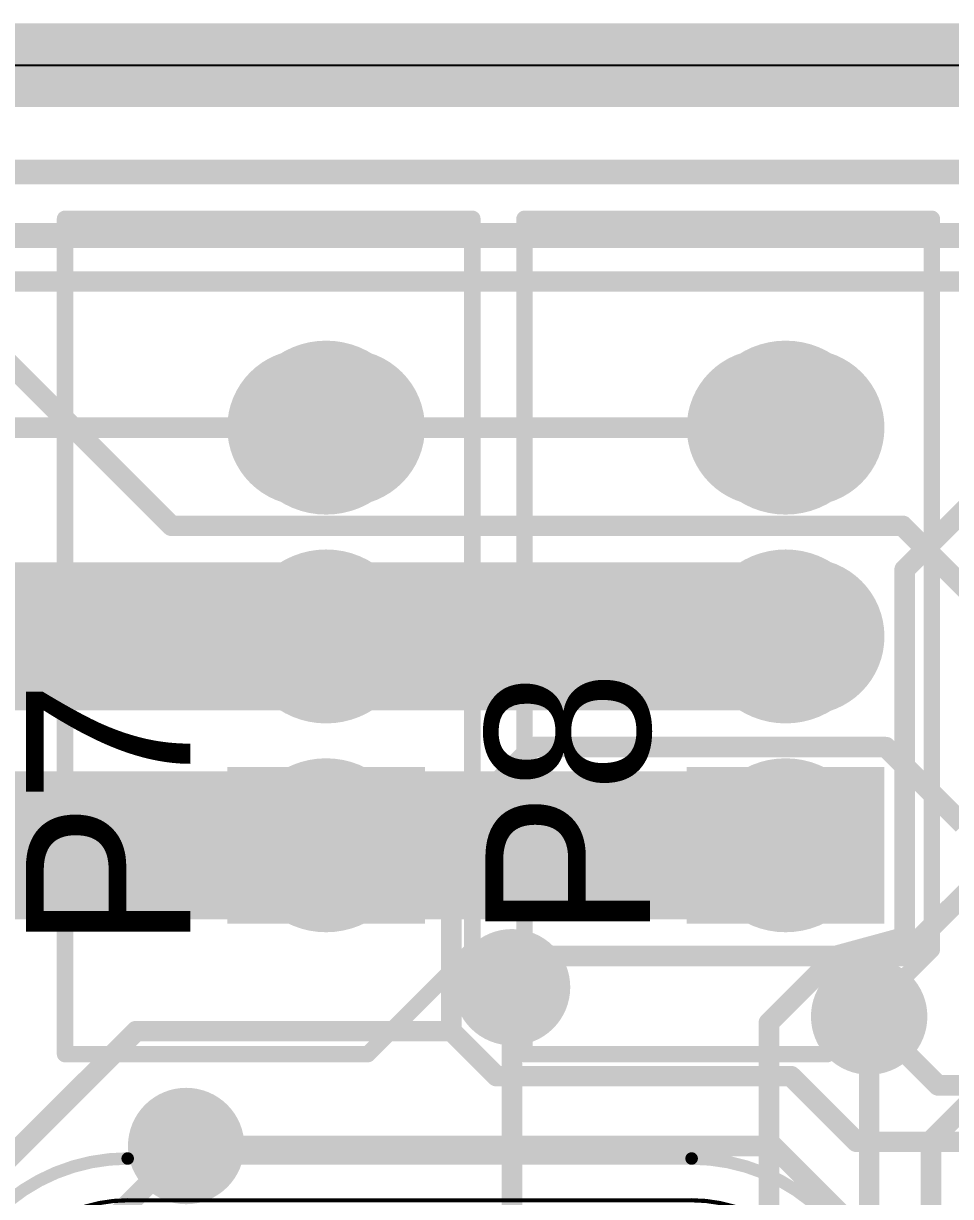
# Model space of a CAD drawing. Extents: x 50.3 to 133.3, y 75.7 to 118.9.
# Drawn here: x 93.35 to 104.62, y 104.44 to 118.71 of the extents above; entities that cross this region are included whole.
import ezdxf

# ---------------------------------------------------------------- set-up
doc = ezdxf.new("R2010")
doc.units = 0
doc.layers.get('0').update_dxf_attribs({"linetype": 'CONTINUOUS'})
for name, color, linetype in [('BOTTOMLAYER', 5, 'CONTINUOUS'), ('BOTTOMSOLDER', 6, 'CONTINUOUS'), ('INTERNALPLANE1', 76, 'CONTINUOUS'), ('INTERNALPLANE2', 16, 'CONTINUOUS'), ('KEEPOUTLAYER', 6, 'CONTINUOUS'), ('MULTILAYER', 9, 'CONTINUOUS'), ('PADHOLELAYER', 156, 'CONTINUOUS'), ('TOPLAYER', 1, 'CONTINUOUS'), ('TOPOVERLAY', 2, 'CONTINUOUS'), ('TOPSOLDER', 216, 'CONTINUOUS'), ('VIAHOLELAYER', 16, 'CONTINUOUS')]:
    doc.layers.add(name, color=color, linetype=linetype)

# ---------------------------------------------------------------- blocks, each defined once
blk = doc.blocks.new('MOLEX3PIN_DXL_31')
at = {"layer": 'BOTTOMLAYER', "const_width": 1.7}
for points in [[(0, 0.25), (0, -0.25)], [(2.54, 0.25), (2.54, -0.25)]]:
    blk.add_lwpolyline(points, dxfattribs=at)
at = {"layer": 'BOTTOMLAYER', "const_width": 0.85}
for points in [[(-0.425, 0.25, 1), (0.425, 0.25, 1)], [(2.115, 0.25, 1), (2.965, 0.25, 1)], [(-0.425, -0.25, 1), (0.425, -0.25, 1)], [(2.115, -0.25, 1), (2.965, -0.25, 1)]]:
    blk.add_lwpolyline(points, format="xyb", close=True, dxfattribs=at)
at = {"layer": 'BOTTOMLAYER'}
blk.add_solid([(-3.39, -1.1), (-1.69, -1.1), (-3.39, 1.1), (-1.69, 1.1)], dxfattribs=at)
at = {"layer": 'BOTTOMSOLDER', "const_width": 1.903}
for points in [[(0, 0.25), (0, -0.25)], [(2.54, 0.25), (2.54, -0.25)]]:
    blk.add_lwpolyline(points, dxfattribs=at)
at = {"layer": 'BOTTOMSOLDER', "const_width": 0.952}
for points in [[(-0.476, 0.25, 1), (0.476, 0.25, 1)], [(2.064, 0.25, 1), (3.016, 0.25, 1)], [(-0.476, -0.25, 1), (0.476, -0.25, 1)], [(2.064, -0.25, 1), (3.016, -0.25, 1)]]:
    blk.add_lwpolyline(points, format="xyb", close=True, dxfattribs=at)
at = {"layer": 'BOTTOMSOLDER'}
blk.add_solid([(-3.492, -1.202), (-1.588, -1.202), (-3.492, 1.202), (-1.588, 1.202)], dxfattribs=at)
at = {"layer": 'INTERNALPLANE1', "const_width": 1.058}
for points in [[(-3.069, 0, 1), (-2.011, 0, 1)], [(-0.529, 0, 1), (0.529, 0, 1)], [(2.011, 0, 1), (3.069, 0, 1)]]:
    blk.add_lwpolyline(points, format="xyb", close=True, dxfattribs=at)
at = {"layer": 'INTERNALPLANE2', "const_width": 1.058}
for points in [[(-3.069, 0, 1), (-2.011, 0, 1)], [(-0.529, 0, 1), (0.529, 0, 1)], [(2.011, 0, 1), (3.069, 0, 1)]]:
    blk.add_lwpolyline(points, format="xyb", close=True, dxfattribs=at)
at = {"layer": 'MULTILAYER', "const_width": 1.7}
for points in [[(0, 0.25), (0, -0.25)], [(2.54, 0.25), (2.54, -0.25)]]:
    blk.add_lwpolyline(points, dxfattribs=at)
at = {"layer": 'MULTILAYER', "const_width": 0.85}
for points in [[(-0.425, 0.25, 1), (0.425, 0.25, 1)], [(2.115, 0.25, 1), (2.965, 0.25, 1)], [(-0.425, -0.25, 1), (0.425, -0.25, 1)], [(2.115, -0.25, 1), (2.965, -0.25, 1)]]:
    blk.add_lwpolyline(points, format="xyb", close=True, dxfattribs=at)
at = {"layer": 'MULTILAYER'}
blk.add_solid([(-3.39, -1.1), (-1.69, -1.1), (-3.39, 1.1), (-1.69, 1.1)], dxfattribs=at)
at = {"layer": 'PADHOLELAYER', "const_width": 0.55}
for points in [[(-2.815, 0, 1), (-2.265, 0, 1)], [(-0.275, 0, 1), (0.275, 0, 1)], [(2.265, 0, 1), (2.815, 0, 1)]]:
    blk.add_lwpolyline(points, format="xyb", close=True, dxfattribs=at)
at = {"layer": 'TOPLAYER', "const_width": 1.7}
for points in [[(0, 0.25), (0, -0.25)], [(2.54, 0.25), (2.54, -0.25)]]:
    blk.add_lwpolyline(points, dxfattribs=at)
at = {"layer": 'TOPLAYER', "const_width": 0.85}
for points in [[(-0.425, 0.25, 1), (0.425, 0.25, 1)], [(2.115, 0.25, 1), (2.965, 0.25, 1)], [(-0.425, -0.25, 1), (0.425, -0.25, 1)], [(2.115, -0.25, 1), (2.965, -0.25, 1)]]:
    blk.add_lwpolyline(points, format="xyb", close=True, dxfattribs=at)
at = {"layer": 'TOPLAYER'}
blk.add_solid([(-3.39, -1.1), (-1.69, -1.1), (-3.39, 1.1), (-1.69, 1.1)], dxfattribs=at)
at = {"layer": 'TOPOVERLAY', "const_width": 0.2}
for points in [[(-5.08, 3.175), (-5.08, -0.508)], [(-5.08, 3.175), (5.08, 3.175)], [(5.08, 3.175), (5.08, -1.778)], [(-5.08, -0.508), (-3.81, -1.778)], [(-3.81, -1.778), (5.08, -1.778)]]:
    blk.add_lwpolyline(points, dxfattribs=at)
at = {"layer": 'TOPOVERLAY', "const_width": 0.1}
for points in [[(-5.13, 3.175, 1), (-5.03, 3.175, 1)], [(-5.13, 3.175, 1), (-5.03, 3.175, 1)], [(5.03, 3.175, 1), (5.13, 3.175, 1)], [(5.03, 3.175, 1), (5.13, 3.175, 1)], [(-5.13, -0.508, 1), (-5.03, -0.508, 1)], [(-5.13, -0.508, 1), (-5.03, -0.508, 1)], [(-3.86, -1.778, 1), (-3.76, -1.778, 1)], [(-3.86, -1.778, 1), (-3.76, -1.778, 1)], [(5.03, -1.778, 1), (5.13, -1.778, 1)], [(5.03, -1.778, 1), (5.13, -1.778, 1)]]:
    blk.add_lwpolyline(points, format="xyb", close=True, dxfattribs=at)
at = {"layer": 'TOPSOLDER', "const_width": 1.903}
for points in [[(0, 0.25), (0, -0.25)], [(2.54, 0.25), (2.54, -0.25)]]:
    blk.add_lwpolyline(points, dxfattribs=at)
at = {"layer": 'TOPSOLDER', "const_width": 0.952}
for points in [[(-0.476, 0.25, 1), (0.476, 0.25, 1)], [(2.064, 0.25, 1), (3.016, 0.25, 1)], [(-0.476, -0.25, 1), (0.476, -0.25, 1)], [(2.064, -0.25, 1), (3.016, -0.25, 1)]]:
    blk.add_lwpolyline(points, format="xyb", close=True, dxfattribs=at)
at = {"layer": 'TOPSOLDER'}
blk.add_solid([(-3.492, -1.202), (-1.588, -1.202), (-3.492, 1.202), (-1.588, 1.202)], dxfattribs=at)
blk = doc.blocks.new('MOLEX3PIN_DXL_32')
at = {"layer": 'BOTTOMLAYER', "const_width": 1.7}
for points in [[(0, 0.25), (0, -0.25)], [(2.54, 0.25), (2.54, -0.25)]]:
    blk.add_lwpolyline(points, dxfattribs=at)
at = {"layer": 'BOTTOMLAYER', "const_width": 0.85}
for points in [[(-0.425, 0.25, 1), (0.425, 0.25, 1)], [(2.115, 0.25, 1), (2.965, 0.25, 1)], [(-0.425, -0.25, 1), (0.425, -0.25, 1)], [(2.115, -0.25, 1), (2.965, -0.25, 1)]]:
    blk.add_lwpolyline(points, format="xyb", close=True, dxfattribs=at)
at = {"layer": 'BOTTOMLAYER'}
blk.add_solid([(-3.39, -1.1), (-1.69, -1.1), (-3.39, 1.1), (-1.69, 1.1)], dxfattribs=at)
at = {"layer": 'BOTTOMSOLDER', "const_width": 1.903}
for points in [[(0, 0.25), (0, -0.25)], [(2.54, 0.25), (2.54, -0.25)]]:
    blk.add_lwpolyline(points, dxfattribs=at)
at = {"layer": 'BOTTOMSOLDER', "const_width": 0.952}
for points in [[(-0.476, 0.25, 1), (0.476, 0.25, 1)], [(2.064, 0.25, 1), (3.016, 0.25, 1)], [(-0.476, -0.25, 1), (0.476, -0.25, 1)], [(2.064, -0.25, 1), (3.016, -0.25, 1)]]:
    blk.add_lwpolyline(points, format="xyb", close=True, dxfattribs=at)
at = {"layer": 'BOTTOMSOLDER'}
blk.add_solid([(-3.492, -1.202), (-1.588, -1.202), (-3.492, 1.202), (-1.588, 1.202)], dxfattribs=at)
at = {"layer": 'INTERNALPLANE1', "const_width": 1.058}
for points in [[(-3.069, 0, 1), (-2.011, 0, 1)], [(-0.529, 0, 1), (0.529, 0, 1)], [(2.011, 0, 1), (3.069, 0, 1)]]:
    blk.add_lwpolyline(points, format="xyb", close=True, dxfattribs=at)
at = {"layer": 'INTERNALPLANE2', "const_width": 1.058}
for points in [[(-3.069, 0, 1), (-2.011, 0, 1)], [(-0.529, 0, 1), (0.529, 0, 1)], [(2.011, 0, 1), (3.069, 0, 1)]]:
    blk.add_lwpolyline(points, format="xyb", close=True, dxfattribs=at)
at = {"layer": 'MULTILAYER', "const_width": 1.7}
for points in [[(0, 0.25), (0, -0.25)], [(2.54, 0.25), (2.54, -0.25)]]:
    blk.add_lwpolyline(points, dxfattribs=at)
at = {"layer": 'MULTILAYER', "const_width": 0.85}
for points in [[(-0.425, 0.25, 1), (0.425, 0.25, 1)], [(2.115, 0.25, 1), (2.965, 0.25, 1)], [(-0.425, -0.25, 1), (0.425, -0.25, 1)], [(2.115, -0.25, 1), (2.965, -0.25, 1)]]:
    blk.add_lwpolyline(points, format="xyb", close=True, dxfattribs=at)
at = {"layer": 'MULTILAYER'}
blk.add_solid([(-3.39, -1.1), (-1.69, -1.1), (-3.39, 1.1), (-1.69, 1.1)], dxfattribs=at)
at = {"layer": 'PADHOLELAYER', "const_width": 0.55}
for points in [[(-2.815, 0, 1), (-2.265, 0, 1)], [(-0.275, 0, 1), (0.275, 0, 1)], [(2.265, 0, 1), (2.815, 0, 1)]]:
    blk.add_lwpolyline(points, format="xyb", close=True, dxfattribs=at)
at = {"layer": 'TOPLAYER', "const_width": 1.7}
for points in [[(0, 0.25), (0, -0.25)], [(2.54, 0.25), (2.54, -0.25)]]:
    blk.add_lwpolyline(points, dxfattribs=at)
at = {"layer": 'TOPLAYER', "const_width": 0.85}
for points in [[(-0.425, 0.25, 1), (0.425, 0.25, 1)], [(2.115, 0.25, 1), (2.965, 0.25, 1)], [(-0.425, -0.25, 1), (0.425, -0.25, 1)], [(2.115, -0.25, 1), (2.965, -0.25, 1)]]:
    blk.add_lwpolyline(points, format="xyb", close=True, dxfattribs=at)
at = {"layer": 'TOPLAYER'}
blk.add_solid([(-3.39, -1.1), (-1.69, -1.1), (-3.39, 1.1), (-1.69, 1.1)], dxfattribs=at)
at = {"layer": 'TOPOVERLAY', "const_width": 0.2}
for points in [[(-5.08, 3.175), (-5.08, -0.508)], [(-5.08, 3.175), (5.08, 3.175)], [(5.08, 3.175), (5.08, -1.778)], [(-5.08, -0.508), (-3.81, -1.778)], [(-3.81, -1.778), (5.08, -1.778)]]:
    blk.add_lwpolyline(points, dxfattribs=at)
at = {"layer": 'TOPOVERLAY', "const_width": 0.1}
for points in [[(-5.13, 3.175, 1), (-5.03, 3.175, 1)], [(-5.13, 3.175, 1), (-5.03, 3.175, 1)], [(5.03, 3.175, 1), (5.13, 3.175, 1)], [(5.03, 3.175, 1), (5.13, 3.175, 1)], [(-5.13, -0.508, 1), (-5.03, -0.508, 1)], [(-5.13, -0.508, 1), (-5.03, -0.508, 1)], [(-3.86, -1.778, 1), (-3.76, -1.778, 1)], [(-3.86, -1.778, 1), (-3.76, -1.778, 1)], [(5.03, -1.778, 1), (5.13, -1.778, 1)], [(5.03, -1.778, 1), (5.13, -1.778, 1)]]:
    blk.add_lwpolyline(points, format="xyb", close=True, dxfattribs=at)
at = {"layer": 'TOPSOLDER', "const_width": 1.903}
for points in [[(0, 0.25), (0, -0.25)], [(2.54, 0.25), (2.54, -0.25)]]:
    blk.add_lwpolyline(points, dxfattribs=at)
at = {"layer": 'TOPSOLDER', "const_width": 0.952}
for points in [[(-0.476, 0.25, 1), (0.476, 0.25, 1)], [(2.064, 0.25, 1), (3.016, 0.25, 1)], [(-0.476, -0.25, 1), (0.476, -0.25, 1)], [(2.064, -0.25, 1), (3.016, -0.25, 1)]]:
    blk.add_lwpolyline(points, format="xyb", close=True, dxfattribs=at)
at = {"layer": 'TOPSOLDER'}
blk.add_solid([(-3.492, -1.202), (-1.588, -1.202), (-3.492, 1.202), (-1.588, 1.202)], dxfattribs=at)
blk = doc.blocks.new('C_______DIP_57')
at = {"layer": 'BOTTOMLAYER', "const_width": 1.6}
for points in [[(-2.54, -0.55), (-2.54, 0.55)], [(2.54, -0.55), (2.54, 0.55)]]:
    blk.add_lwpolyline(points, dxfattribs=at)
at = {"layer": 'BOTTOMLAYER', "const_width": 0.8}
for points in [[(-2.94, 0.55, 1), (-2.14, 0.55, 1)], [(2.14, 0.55, 1), (2.94, 0.55, 1)], [(-2.94, -0.55, 1), (-2.14, -0.55, 1)], [(2.14, -0.55, 1), (2.94, -0.55, 1)]]:
    blk.add_lwpolyline(points, format="xyb", close=True, dxfattribs=at)
at = {"layer": 'BOTTOMSOLDER', "const_width": 1.803}
for points in [[(-2.54, -0.55), (-2.54, 0.55)], [(2.54, -0.55), (2.54, 0.55)]]:
    blk.add_lwpolyline(points, dxfattribs=at)
at = {"layer": 'BOTTOMSOLDER', "const_width": 0.902}
for points in [[(-2.991, 0.55, 1), (-2.089, 0.55, 1)], [(2.089, 0.55, 1), (2.991, 0.55, 1)], [(-2.991, -0.55, 1), (-2.089, -0.55, 1)], [(2.089, -0.55, 1), (2.991, -0.55, 1)]]:
    blk.add_lwpolyline(points, format="xyb", close=True, dxfattribs=at)
at = {"layer": 'INTERNALPLANE1', "const_width": 1.058}
for points in [[(-3.069, 0, 1), (-2.011, 0, 1)], [(2.011, 0, 1), (3.069, 0, 1)]]:
    blk.add_lwpolyline(points, format="xyb", close=True, dxfattribs=at)
at = {"layer": 'INTERNALPLANE2', "const_width": 1.058}
for points in [[(-3.069, 0, 1), (-2.011, 0, 1)], [(2.011, 0, 1), (3.069, 0, 1)]]:
    blk.add_lwpolyline(points, format="xyb", close=True, dxfattribs=at)
at = {"layer": 'MULTILAYER', "const_width": 1.6}
for points in [[(-2.54, -0.55), (-2.54, 0.55)], [(2.54, -0.55), (2.54, 0.55)]]:
    blk.add_lwpolyline(points, dxfattribs=at)
at = {"layer": 'MULTILAYER', "const_width": 0.8}
for points in [[(-2.94, 0.55, 1), (-2.14, 0.55, 1)], [(2.14, 0.55, 1), (2.94, 0.55, 1)], [(-2.94, -0.55, 1), (-2.14, -0.55, 1)], [(2.14, -0.55, 1), (2.94, -0.55, 1)]]:
    blk.add_lwpolyline(points, format="xyb", close=True, dxfattribs=at)
at = {"layer": 'PADHOLELAYER', "const_width": 0.55}
for points in [[(-2.815, 0, 1), (-2.265, 0, 1)], [(2.265, 0, 1), (2.815, 0, 1)]]:
    blk.add_lwpolyline(points, format="xyb", close=True, dxfattribs=at)
at = {"layer": 'TOPLAYER', "const_width": 1.6}
for points in [[(-2.54, -0.55), (-2.54, 0.55)], [(2.54, -0.55), (2.54, 0.55)]]:
    blk.add_lwpolyline(points, dxfattribs=at)
at = {"layer": 'TOPLAYER', "const_width": 0.8}
for points in [[(-2.94, 0.55, 1), (-2.14, 0.55, 1)], [(2.14, 0.55, 1), (2.94, 0.55, 1)], [(-2.94, -0.55, 1), (-2.14, -0.55, 1)], [(2.14, -0.55, 1), (2.94, -0.55, 1)]]:
    blk.add_lwpolyline(points, format="xyb", close=True, dxfattribs=at)
at = {"layer": 'TOPOVERLAY'}
for points, const_width in [([(-3.429, -2.286, -1), (-3.429, 2.286)], 0.152), ([(3.429, 2.286, -1), (3.429, -2.286)], 0.152), ([(-3.429, -1.778, -1), (-3.429, 1.778)], 0.0508), ([(3.429, 1.778, -1), (3.429, -1.778)], 0.0508)]:
    blk.add_lwpolyline(points, format="xyb", dxfattribs=dict(at, const_width=const_width))
for points, const_width in [([(3.429, 2.286), (-3.429, 2.286)], 0.152), ([(3.429, 1.778), (-3.429, 1.778)], 0.0508), ([(3.429, -1.778), (-3.429, -1.778)], 0.0508), ([(3.429, -2.286), (-3.429, -2.286)], 0.152)]:
    blk.add_lwpolyline(points, dxfattribs=dict(at, const_width=const_width))
for points, const_width in [([(-3.467, 2.286, 1), (-3.391, 2.286, 1)], 0.0762), ([(-3.467, 2.286, 1), (-3.391, 2.286, 1)], 0.0762), ([(3.391, 2.286, 1), (3.467, 2.286, 1)], 0.0762), ([(3.391, 2.286, 1), (3.467, 2.286, 1)], 0.0762), ([(-3.442, 1.778, 1), (-3.416, 1.778, 1)], 0.0254), ([(-3.442, 1.778, 1), (-3.416, 1.778, 1)], 0.0254), ([(3.416, 1.778, 1), (3.442, 1.778, 1)], 0.0254), ([(3.416, 1.778, 1), (3.442, 1.778, 1)], 0.0254), ([(-3.442, -1.778, 1), (-3.416, -1.778, 1)], 0.0254), ([(-3.442, -1.778, 1), (-3.416, -1.778, 1)], 0.0254), ([(3.416, -1.778, 1), (3.442, -1.778, 1)], 0.0254), ([(3.416, -1.778, 1), (3.442, -1.778, 1)], 0.0254), ([(-3.467, -2.286, 1), (-3.391, -2.286, 1)], 0.0762), ([(-3.467, -2.286, 1), (-3.391, -2.286, 1)], 0.0762), ([(3.391, -2.286, 1), (3.467, -2.286, 1)], 0.0762), ([(3.391, -2.286, 1), (3.467, -2.286, 1)], 0.0762)]:
    blk.add_lwpolyline(points, format="xyb", close=True, dxfattribs=dict(at, const_width=const_width))
at = {"layer": 'TOPSOLDER', "const_width": 1.803}
for points in [[(-2.54, -0.55), (-2.54, 0.55)], [(2.54, -0.55), (2.54, 0.55)]]:
    blk.add_lwpolyline(points, dxfattribs=at)
at = {"layer": 'TOPSOLDER', "const_width": 0.902}
for points in [[(-2.991, 0.55, 1), (-2.089, 0.55, 1)], [(2.089, 0.55, 1), (2.991, 0.55, 1)], [(-2.991, -0.55, 1), (-2.089, -0.55, 1)], [(2.089, -0.55, 1), (2.991, -0.55, 1)]]:
    blk.add_lwpolyline(points, format="xyb", close=True, dxfattribs=at)

msp = doc.modelspace()

# ---------------------------------------------------------------- linework, layer by layer
at = {"layer": 'BOTTOMLAYER'}
for points, const_width in [([(85.268, 116.103), (122.758, 116.103)], 0.25), ([(104.064, 112.065), (107.594, 115.595)], 0.25), ([(91.44, 113.792), (97.028, 113.792)], 0.25), ([(97.028, 113.792), (102.616, 113.792)], 0.25), ([(91.44, 111.252), (97.028, 111.252)], 1.8), ([(97.028, 111.252), (102.616, 111.252)], 1.8), ([(104.064, 107.594), (104.064, 112.065)], 0.25), ([(91.44, 108.712), (97.028, 108.712)], 1.8), ([(97.028, 108.712), (102.616, 108.712)], 1.8), ([(103.226, 107.366), (104.064, 107.594)], 0.25), ([(102.413, 106.553), (103.226, 107.366)], 0.25), ([(99.289, 101.6), (99.289, 106.985)], 0.25), ([(103.632, 101.219), (103.632, 106.629)], 0.25), ([(102.413, 102.006), (102.413, 106.553)], 0.25), ([(104.385, 105.119), (105.17, 105.904)], 0.25), ([(91.846, 101.575), (95.326, 105.054)], 0.25), ([(104.385, 95.824), (104.385, 105.119)], 0.25)]:
    msp.add_lwpolyline(points, dxfattribs=dict(at, const_width=const_width))
for points, const_width in [([(96.966, 113.792, 1), (97.09, 113.792, 1)], 0.125), ([(96.966, 113.792, 1), (97.09, 113.792, 1)], 0.125), ([(102.554, 113.792, 1), (102.678, 113.792, 1)], 0.125), ([(96.578, 111.252, 1), (97.478, 111.252, 1)], 0.9), ([(96.578, 111.252, 1), (97.478, 111.252, 1)], 0.9), ([(102.166, 111.252, 1), (103.066, 111.252, 1)], 0.9), ([(104.001, 112.065, 1), (104.126, 112.065, 1)], 0.125), ([(104.001, 112.065, 1), (104.126, 112.065, 1)], 0.125), ([(96.578, 108.712, 1), (97.478, 108.712, 1)], 0.9), ([(96.578, 108.712, 1), (97.478, 108.712, 1)], 0.9), ([(102.166, 108.712, 1), (103.066, 108.712, 1)], 0.9), ([(104.001, 107.594, 1), (104.126, 107.594, 1)], 0.125), ([(104.001, 107.594, 1), (104.126, 107.594, 1)], 0.125), ([(103.163, 107.366, 1), (103.288, 107.366, 1)], 0.125), ([(103.163, 107.366, 1), (103.288, 107.366, 1)], 0.125), ([(99.089, 106.985, 1), (99.489, 106.985, 1)], 0.4), ([(99.226, 106.985, 1), (99.351, 106.985, 1)], 0.125), ([(103.432, 106.629, 1), (103.832, 106.629, 1)], 0.4), ([(103.57, 106.629, 1), (103.694, 106.629, 1)], 0.125), ([(102.35, 106.553, 1), (102.475, 106.553, 1)], 0.125), ([(102.35, 106.553, 1), (102.475, 106.553, 1)], 0.125), ([(95.126, 105.054, 1), (95.526, 105.054, 1)], 0.4), ([(95.264, 105.054, 1), (95.389, 105.054, 1)], 0.125), ([(104.323, 105.119, 1), (104.448, 105.119, 1)], 0.125), ([(104.323, 105.119, 1), (104.448, 105.119, 1)], 0.125)]:
    msp.add_lwpolyline(points, format="xyb", close=True, dxfattribs=dict(at, const_width=const_width))
at = {"layer": 'BOTTOMSOLDER', "const_width": 0.502}
for points in [[(99.038, 106.985, 1), (99.539, 106.985, 1)], [(103.381, 106.629, 1), (103.883, 106.629, 1)], [(95.075, 105.054, 1), (95.577, 105.054, 1)]]:
    msp.add_lwpolyline(points, format="xyb", close=True, dxfattribs=at)
at = {"layer": 'INTERNALPLANE1'}
msp.add_line((50.8, 118.2), (132.8, 118.2), dxfattribs=at)
at = {"layer": 'INTERNALPLANE1', "const_width": 1.016}
msp.add_lwpolyline([(50.8, 118.2), (132.8, 118.2)], dxfattribs=at)
at = {"layer": 'INTERNALPLANE1', "const_width": 0.708}
for points in [[(98.935, 106.985, 1), (99.643, 106.985, 1)], [(103.278, 106.629, 1), (103.986, 106.629, 1)], [(94.972, 105.054, 1), (95.68, 105.054, 1)]]:
    msp.add_lwpolyline(points, format="xyb", close=True, dxfattribs=at)
at = {"layer": 'INTERNALPLANE2'}
msp.add_line((50.8, 118.2), (132.8, 118.2), dxfattribs=at)
at = {"layer": 'INTERNALPLANE2', "const_width": 1.016}
msp.add_lwpolyline([(50.8, 118.2), (132.8, 118.2)], dxfattribs=at)
at = {"layer": 'INTERNALPLANE2', "const_width": 0.708}
for points in [[(98.935, 106.985, 1), (99.643, 106.985, 1)], [(103.278, 106.629, 1), (103.986, 106.629, 1)], [(94.972, 105.054, 1), (95.68, 105.054, 1)]]:
    msp.add_lwpolyline(points, format="xyb", close=True, dxfattribs=at)
at = {"layer": 'KEEPOUTLAYER', "const_width": 0.3}
msp.add_lwpolyline([(54.737, 116.9), (128.877, 116.9)], dxfattribs=at)
at = {"layer": 'MULTILAYER', "const_width": 0.4}
for points in [[(99.089, 106.985, 1), (99.489, 106.985, 1)], [(103.432, 106.629, 1), (103.832, 106.629, 1)], [(95.126, 105.054, 1), (95.526, 105.054, 1)]]:
    msp.add_lwpolyline(points, format="xyb", close=True, dxfattribs=at)
at = {"layer": 'TOPLAYER', "const_width": 0.25}
for points in [[(79.654, 116.154), (105.766, 116.154)], [(85.09, 115.57), (105.537, 115.57)], [(92.761, 114.986), (95.148, 112.598)], [(95.148, 112.598), (104.038, 112.598)], [(104.038, 112.598), (106.07, 110.566)], [(98.552, 108.915), (99.543, 109.906)], [(99.543, 109.906), (103.835, 109.906)], [(103.835, 109.906), (104.775, 108.966)], [(98.552, 106.451), (98.552, 108.915)], [(104.038, 107.366), (105.004, 108.331)], [(99.289, 106.985), (99.67, 107.366)], [(99.67, 107.366), (104.038, 107.366)], [(103.632, 106.629), (104.47, 105.791)], [(92.837, 104.572), (94.717, 106.451)], [(94.717, 106.451), (98.552, 106.451)], [(98.552, 106.451), (99.099, 105.904)], [(99.099, 105.904), (102.681, 105.904)], [(102.681, 105.904), (103.48, 105.105)], [(104.47, 105.791), (107.328, 105.791)], [(95.326, 105.054), (102.464, 105.054)], [(102.464, 105.054), (105.562, 101.956)], [(103.48, 105.105), (106.477, 105.105)]]:
    msp.add_lwpolyline(points, dxfattribs=at)
at = {"layer": 'TOPLAYER'}
for points, const_width in [([(95.086, 112.598, 1), (95.211, 112.598, 1)], 0.125), ([(95.086, 112.598, 1), (95.211, 112.598, 1)], 0.125), ([(103.976, 112.598, 1), (104.101, 112.598, 1)], 0.125), ([(103.976, 112.598, 1), (104.101, 112.598, 1)], 0.125), ([(99.48, 109.906, 1), (99.605, 109.906, 1)], 0.125), ([(99.48, 109.906, 1), (99.605, 109.906, 1)], 0.125), ([(103.773, 109.906, 1), (103.898, 109.906, 1)], 0.125), ([(103.773, 109.906, 1), (103.898, 109.906, 1)], 0.125), ([(98.49, 108.915, 1), (98.614, 108.915, 1)], 0.125), ([(98.49, 108.915, 1), (98.614, 108.915, 1)], 0.125), ([(99.607, 107.366, 1), (99.732, 107.366, 1)], 0.125), ([(99.607, 107.366, 1), (99.732, 107.366, 1)], 0.125), ([(103.976, 107.366, 1), (104.101, 107.366, 1)], 0.125), ([(103.976, 107.366, 1), (104.101, 107.366, 1)], 0.125), ([(99.089, 106.985, 1), (99.489, 106.985, 1)], 0.4), ([(99.226, 106.985, 1), (99.351, 106.985, 1)], 0.125), ([(103.432, 106.629, 1), (103.832, 106.629, 1)], 0.4), ([(103.57, 106.629, 1), (103.694, 106.629, 1)], 0.125), ([(94.654, 106.451, 1), (94.779, 106.451, 1)], 0.125), ([(94.654, 106.451, 1), (94.779, 106.451, 1)], 0.125), ([(98.49, 106.451, 1), (98.614, 106.451, 1)], 0.125), ([(98.49, 106.451, 1), (98.614, 106.451, 1)], 0.125), ([(98.49, 106.451, 1), (98.614, 106.451, 1)], 0.125), ([(99.037, 105.904, 1), (99.162, 105.904, 1)], 0.125), ([(99.037, 105.904, 1), (99.162, 105.904, 1)], 0.125), ([(102.618, 105.904, 1), (102.743, 105.904, 1)], 0.125), ([(102.618, 105.904, 1), (102.743, 105.904, 1)], 0.125), ([(104.408, 105.791, 1), (104.533, 105.791, 1)], 0.125), ([(104.408, 105.791, 1), (104.533, 105.791, 1)], 0.125), ([(95.126, 105.054, 1), (95.526, 105.054, 1)], 0.4), ([(95.264, 105.054, 1), (95.389, 105.054, 1)], 0.125), ([(102.401, 105.054, 1), (102.526, 105.054, 1)], 0.125), ([(102.401, 105.054, 1), (102.526, 105.054, 1)], 0.125), ([(103.417, 105.105, 1), (103.542, 105.105, 1)], 0.125), ([(103.417, 105.105, 1), (103.542, 105.105, 1)], 0.125)]:
    msp.add_lwpolyline(points, format="xyb", close=True, dxfattribs=dict(at, const_width=const_width))
at = {"layer": 'TOPSOLDER', "const_width": 0.502}
for points in [[(99.038, 106.985, 1), (99.539, 106.985, 1)], [(103.381, 106.629, 1), (103.883, 106.629, 1)], [(95.075, 105.054, 1), (95.577, 105.054, 1)]]:
    msp.add_lwpolyline(points, format="xyb", close=True, dxfattribs=at)
at = {"layer": 'VIAHOLELAYER', "const_width": 0.2}
for points in [[(99.189, 106.985, 1), (99.389, 106.985, 1)], [(103.532, 106.629, 1), (103.732, 106.629, 1)], [(95.226, 105.054, 1), (95.426, 105.054, 1)]]:
    msp.add_lwpolyline(points, format="xyb", close=True, dxfattribs=at)

# ---------------------------------------------------------------- block references
for name, p, rotation in [('MOLEX3PIN_DXL_31', (97.028, 111.252), 90), ('MOLEX3PIN_DXL_32', (102.616, 111.252), 90), ('C_______DIP_57', (98.044, 102.616), 180)]:
    msp.add_blockref(name, p, dxfattribs=dict(rotation=rotation))

# ---------------------------------------------------------------- texts
at = {"layer": 'TOPOVERLAY'}
for s, p in [('P8', (100.965, 107.569)), ('P7', (95.377, 107.442))]:
    msp.add_text(s, height=2, rotation=90, dxfattribs=at).set_placement(p)

doc.saveas('drawing.dxf')
